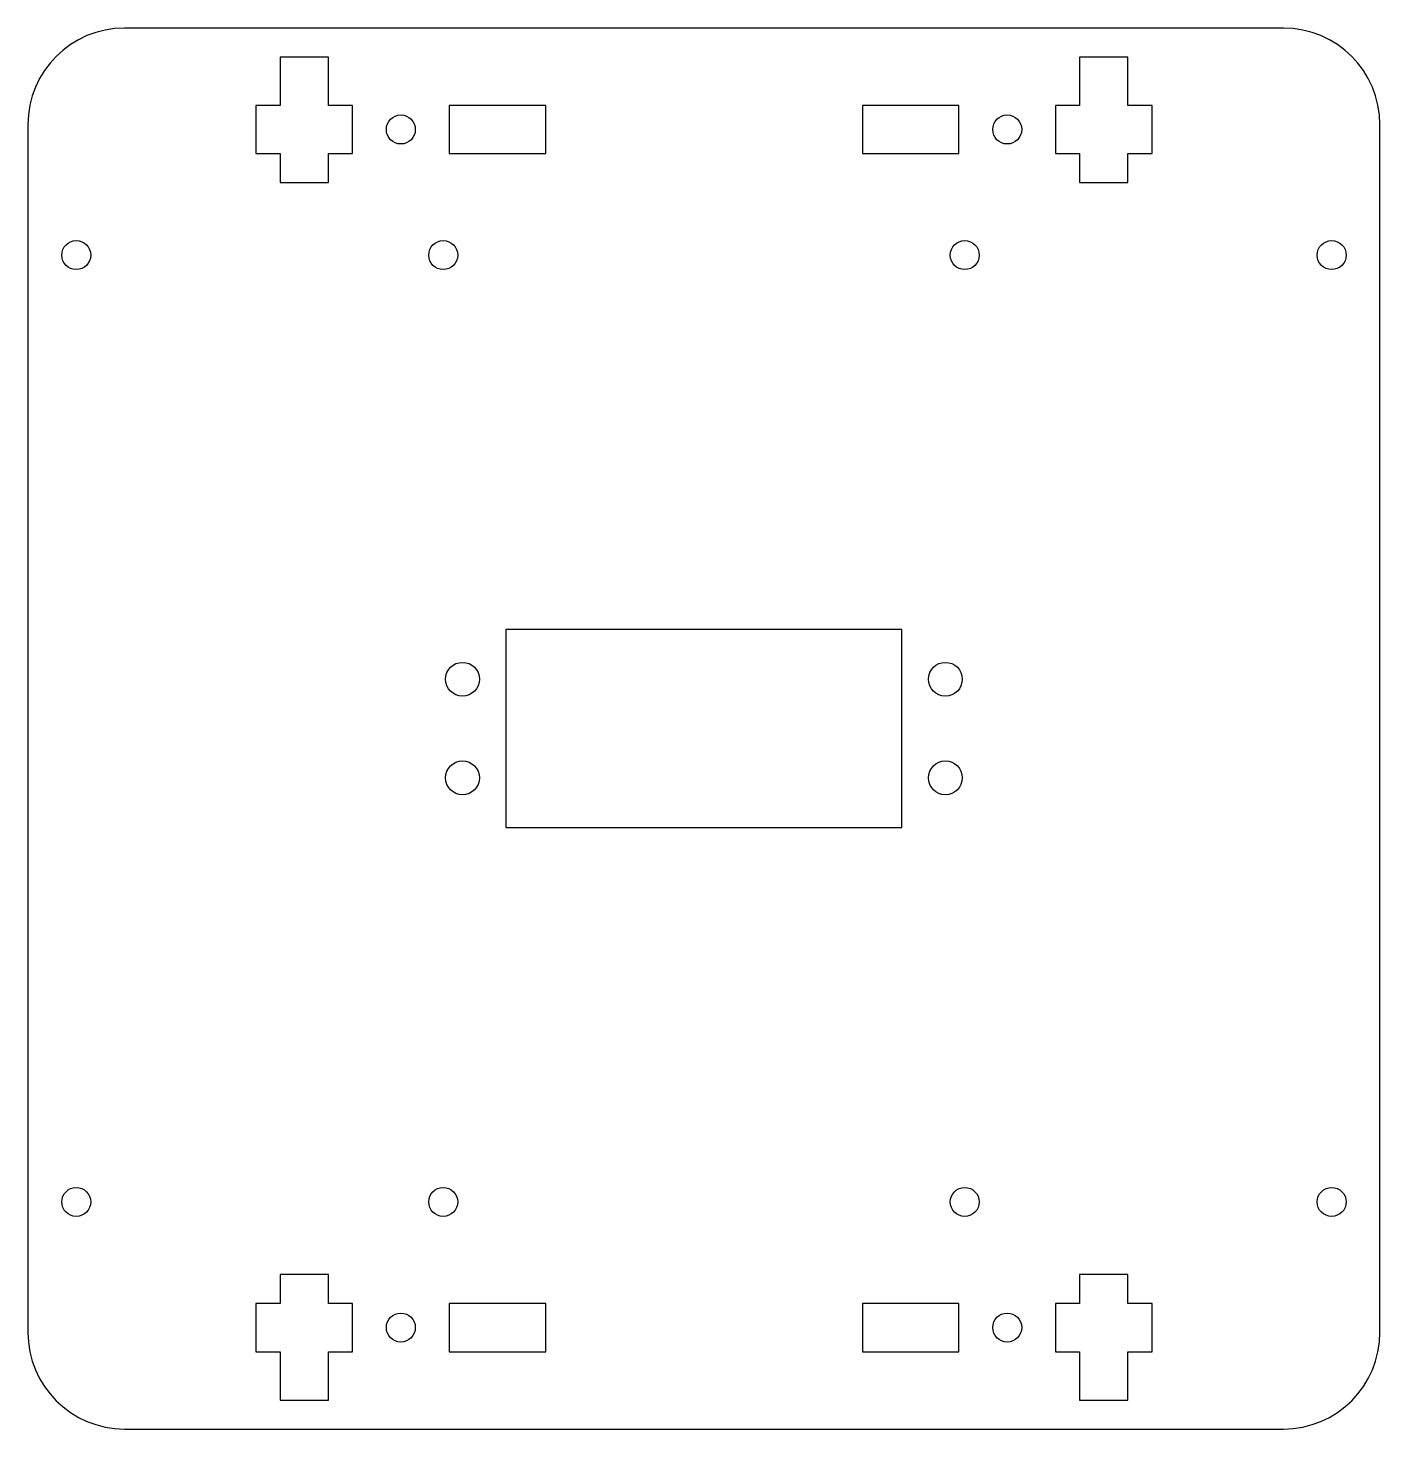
# Model space of a CAD drawing. Header units: millimetres. Extents: x 123 to 263, y 69 to 214.
import ezdxf

# ---------------------------------------------------------------- set-up
doc = ezdxf.new("R2010")
doc.units = ezdxf.units.MM

msp = doc.modelspace()

# ---------------------------------------------------------------- linework, layer by layer
at = {"color": 7, "linetype": 'Continuous', "lineweight": 25}
for p, q in [((252.67, 213.91), (132.67, 213.91)), ((153.78, 210.91), (148.78, 210.91)), ((148.78, 210.91), (148.78, 205.91)), ((153.78, 205.91), (153.78, 210.91)), ((236.57, 210.91), (231.57, 210.91)), ((231.57, 210.91), (231.57, 205.91)), ((236.57, 205.91), (236.57, 210.91)), ((148.78, 205.91), (146.28, 205.91)), ((146.28, 205.91), (146.28, 200.91)), ((156.28, 205.91), (153.78, 205.91)), ((156.28, 200.91), (156.28, 205.91)), ((176.28, 205.91), (166.28, 205.91)), ((166.28, 205.91), (166.28, 200.91)), ((176.28, 200.91), (176.28, 205.91)), ((219.07, 205.91), (209.07, 205.91)), ((209.07, 205.91), (209.07, 200.91)), ((219.07, 200.91), (219.07, 205.91)), ((231.57, 205.91), (229.07, 205.91)), ((229.07, 205.91), (229.07, 200.91)), ((239.07, 205.91), (236.57, 205.91)), ((239.07, 200.91), (239.07, 205.91)), ((122.67, 203.91), (122.67, 78.91)), ((262.67, 78.91), (262.67, 203.91)), ((146.28, 200.91), (148.78, 200.91)), ((148.78, 200.91), (148.78, 197.91)), ((153.78, 197.91), (153.78, 200.91)), ((153.78, 200.91), (156.28, 200.91)), ((166.28, 200.91), (176.28, 200.91)), ((209.07, 200.91), (219.07, 200.91)), ((229.07, 200.91), (231.57, 200.91)), ((231.57, 200.91), (231.57, 197.91)), ((236.57, 197.91), (236.57, 200.91)), ((236.57, 200.91), (239.07, 200.91)), ((148.78, 197.91), (153.78, 197.91)), ((231.57, 197.91), (236.57, 197.91)), ((213.17, 151.66), (172.17, 151.66)), ((172.17, 151.66), (172.17, 131.16)), ((213.17, 131.16), (213.17, 151.66)), ((172.17, 131.16), (213.17, 131.16)), ((153.78, 84.91), (148.78, 84.91)), ((148.78, 84.91), (148.78, 81.91)), ((153.78, 81.91), (153.78, 84.91)), ((236.57, 84.91), (231.57, 84.91)), ((231.57, 84.91), (231.57, 81.91)), ((236.57, 81.91), (236.57, 84.91)), ((146.28, 81.91), (146.28, 76.91)), ((148.78, 81.91), (146.28, 81.91)), ((156.28, 81.91), (153.78, 81.91)), ((156.28, 76.91), (156.28, 81.91)), ((166.28, 81.91), (166.28, 76.91)), ((176.28, 81.91), (166.28, 81.91)), ((176.28, 76.91), (176.28, 81.91)), ((219.07, 81.91), (209.07, 81.91)), ((209.07, 81.91), (209.07, 76.91)), ((219.07, 76.91), (219.07, 81.91)), ((231.57, 81.91), (229.07, 81.91)), ((229.07, 81.91), (229.07, 76.91)), ((239.07, 81.91), (236.57, 81.91)), ((239.07, 76.91), (239.07, 81.91)), ((146.28, 76.91), (148.78, 76.91)), ((148.78, 76.91), (148.78, 71.91)), ((153.78, 71.91), (153.78, 76.91)), ((153.78, 76.91), (156.28, 76.91)), ((166.28, 76.91), (176.28, 76.91)), ((209.07, 76.91), (219.07, 76.91)), ((229.07, 76.91), (231.57, 76.91)), ((231.57, 76.91), (231.57, 71.91)), ((236.57, 71.91), (236.57, 76.91)), ((236.57, 76.91), (239.07, 76.91)), ((148.78, 71.91), (153.78, 71.91)), ((231.57, 71.91), (236.57, 71.91)), ((132.67, 68.91), (252.67, 68.91))]:
    msp.add_line(p, q, dxfattribs=at)
for centre, radius in [((161.28, 203.41), 1.5), ((224.07, 203.41), 1.5), ((127.67, 190.41), 1.5), ((165.67, 190.41), 1.5), ((219.67, 190.41), 1.5), ((257.67, 190.41), 1.5), ((167.67, 146.51), 1.75), ((217.67, 146.51), 1.75), ((167.67, 136.31), 1.75), ((217.67, 136.31), 1.75), ((127.67, 92.41), 1.5), ((165.67, 92.41), 1.5), ((219.67, 92.41), 1.5), ((257.67, 92.41), 1.5), ((161.28, 79.41), 1.5), ((224.07, 79.41), 1.5)]:
    msp.add_circle(centre, radius, dxfattribs=at)
for centre, start, end in [((132.67, 203.91), 90, 180), ((252.67, 203.91), 0, 90), ((132.67, 78.91), 180, 270), ((252.67, 78.91), 270, 0)]:
    msp.add_arc(centre, 10, start, end, dxfattribs=at)

doc.saveas('drawing.dxf')
